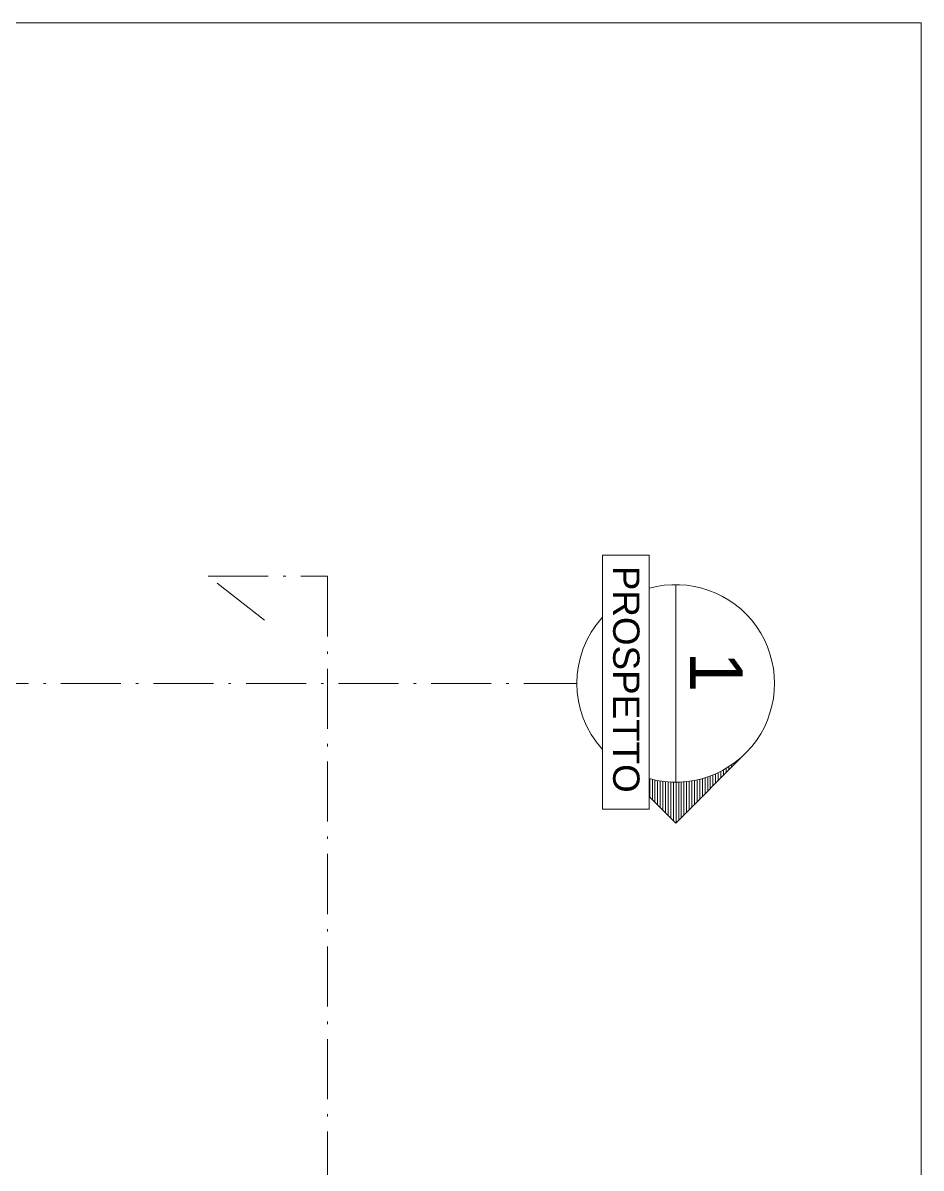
# Model space of a CAD drawing. Header units: millimetres. Extents: x -853320 to 19484, y -510814 to 9708.
# Drawn here: x 15869 to 17664, y 7419 to 9708 of the extents above; entities that cross this region are included whole.
import ezdxf
from ezdxf.enums import TextEntityAlignment as Align

# ---------------------------------------------------------------- set-up
doc = ezdxf.new("R2010")
doc.units = ezdxf.units.MM
doc.linetypes.add('CONTINUA', pattern=[0])
doc.linetypes.add('DASHDOT', pattern=[18.5, 12, -3, 0.5, -3])
doc.layers.add('F_Sezioni', color=5, linetype='Continuous', lineweight=9)
doc.layers.add('F_Testi', color=7, linetype='Continuous', lineweight=5, true_color=0x136734)
doc.styles.add('ARIAL', font='arial.ttf')

# ---------------------------------------------------------------- blocks, each defined once
blk = doc.blocks.new('*X61')
at = {"color": 0}
for p, q in [((14.5883, 15.18), (14.589, 15.18)), ((14.5483, 15.14), (14.5575, 15.14)), ((14.5583, 15.15), (14.5646, 15.15)), ((14.5683, 15.16), (14.5722, 15.16)), ((14.5783, 15.17), (14.5803, 15.17)), ((14.4983, 15.09), (14.5288, 15.09)), ((14.5083, 15.1), (14.5337, 15.1)), ((14.5183, 15.11), (14.5391, 15.11)), ((14.5283, 15.12), (14.5448, 15.12)), ((14.5383, 15.13), (14.5509, 15.13)), ((14.4583, 15.05), (14.5125, 15.05)), ((14.4683, 15.06), (14.5161, 15.06)), ((14.4783, 15.07), (14.52, 15.07)), ((14.4883, 15.08), (14.5242, 15.08)), ((14.4083, 15), (14.4992, 15)), ((14.4183, 15.01), (14.5012, 15.01)), ((14.4283, 15.02), (14.5036, 15.02)), ((14.4383, 15.03), (14.5063, 15.03)), ((14.4483, 15.04), (14.5092, 15.04)), ((14.3683, 14.96), (14.4936, 14.96)), ((14.3783, 14.97), (14.4946, 14.97)), ((14.3883, 14.98), (14.4959, 14.98)), ((14.3983, 14.99), (14.4974, 14.99)), ((14.3383, 14.93), (14.4923, 14.93)), ((14.3457, 14.92), (14.4924, 14.92)), ((14.3483, 14.94), (14.4925, 14.94)), ((14.3583, 14.95), (14.4929, 14.95)), ((14.3557, 14.91), (14.4928, 14.91)), ((14.3657, 14.9), (14.4934, 14.9)), ((14.3757, 14.89), (14.4943, 14.89)), ((14.3857, 14.88), (14.4955, 14.88)), ((14.3957, 14.87), (14.497, 14.87)), ((14.4057, 14.86), (14.4987, 14.86)), ((14.4157, 14.85), (14.5007, 14.85)), ((14.4257, 14.84), (14.503, 14.84)), ((14.4357, 14.83), (14.5055, 14.83))]:
    blk.add_line(p, q, dxfattribs=at)

msp = doc.modelspace()

# ---------------------------------------------------------------- linework, layer by layer
at = {"layer": 'F_Sezioni', "color": 2, "linetype": 'CONTINUA', "lineweight": 15}
for p, q in [((17173.492, 8585.449), (17173.492, 8190.574)), ((17173.492, 8108.792), (17313.102, 8248.402)), ((17173.492, 8108.792), (17120.315, 8161.97))]:
    msp.add_line(p, q, dxfattribs=at)
at = {"layer": 'F_Sezioni', "color": 2}
msp.add_lwpolyline([(17120.315, 8136.963), (17026.835, 8136.963), (17026.835, 8644.253), (17120.315, 8644.253)], close=True, dxfattribs=at)
at = {"layer": 'F_Sezioni', "color": 3, "linetype": 'DASHDOT', "lineweight": 15, "ltscale": 10}
for points in [[(16351.575, 8514.312), (16239.027, 8602.111), (16477.676, 8602.111), (16477.676, 1511.773)], [(1972.521, 8261.91), (1884.722, 8149.363), (1884.722, 8388.011), (16976.055, 8388.011)]]:
    msp.add_lwpolyline(points, dxfattribs=at)
at = {"layer": 'F_Sezioni', "color": 2, "linetype": 'CONTINUA', "lineweight": 15}
for start, end in [(254.375075, 105.624925), (137.970836, 222.029164)]:
    msp.add_arc((17173.492, 8388.011), 197.438, start, end, dxfattribs=at)
at = {"layer": 'F_Testi'}
msp.add_lwpolyline([(1358.513, 9708.34), (17663.857, 9708.34), (17663.857, 1031.418), (1358.513, 1031.418)], close=True, dxfattribs=at)
msp.add_lwpolyline([(1358.513, 9708.34), (17663.857, 9708.34), (17663.857, 1031.418), (1358.513, 1031.418)], close=True, dxfattribs=at)

# ---------------------------------------------------------------- block references
at = {"layer": 'F_Sezioni', "color": 2, "lineweight": 15, "extrusion": (0, 0, -1), "xscale": 526.5, "yscale": 526.5, "zscale": -526.5, "rotation": 90.00000000000001}
msp.add_blockref('*X61', (-9313.531, 560.363), dxfattribs=at)

# ---------------------------------------------------------------- texts
at = {"layer": 'F_Sezioni', "color": 2, "linetype": 'CONTINUA', "lineweight": 15, "style": 'ARIAL'}
msp.add_attdef('PROSPETTO', text='', height=52.65, rotation=270, dxfattribs=at).set_placement((17074.774, 8396.325), align=Align.MIDDLE)
at = {"layer": 'F_Testi', "linetype": 'Continuous', "style": 'ARIAL'}
msp.add_attdef('1', text='', height=105.3, rotation=270, dxfattribs=at).set_placement((17254.756, 8411.077), align=Align.MIDDLE)

doc.saveas('drawing.dxf')
